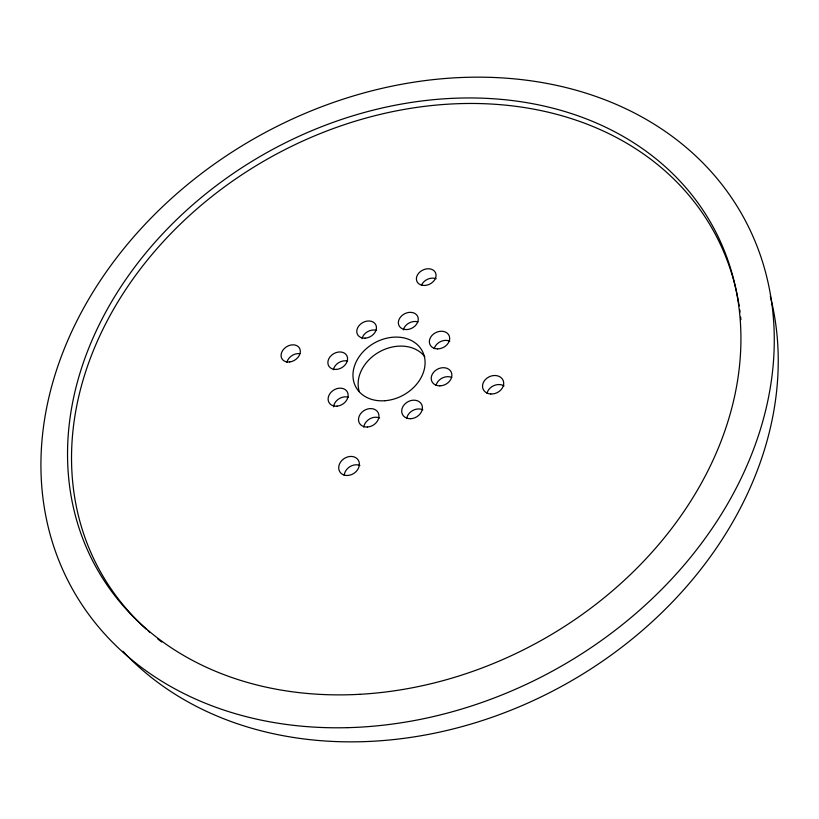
<?xml version="1.0" encoding="UTF-8"?>
<svg xmlns="http://www.w3.org/2000/svg" width="819" height="819" viewBox="0 0 819 819"><rect width="100%" height="100%" fill="white"/><g stroke="black" fill="none" stroke-linecap="round" stroke-linejoin="round"><path stroke-width="1.23" d="M146.284 629.197A350.716 279.299 -29 0 1 274.089 155.354A350.716 279.299 -29 0 1 739.168 305.886M739.721 309.602A350.716 279.299 -29 0 1 740.059 312.09M740.663 317.107A350.716 279.299 -29 0 1 740.929 319.625M161.752 642.055A350.716 279.299 -29 0 1 157.75 638.943M150.02 632.503A350.716 279.299 -29 0 1 148.137 630.855M359.254 391.533A37.479 29.73 -29 0 1 380.262 351.402A37.479 29.73 -29 0 1 424.795 356.726M363.779 427.149A10.667 8.589 -31.1 0 1 379.647 417.997M333.538 406.859A10.504 8.323 -31.7 0 1 348.413 397.266M333.343 369.778A10.34 8.067 -30.8 0 1 347.594 361.097M362.029 338.626A10.268 7.965 -29 0 1 376.382 330.354M403.327 329.883A10.33 8.067 -27.3 0 1 417.977 321.918M434.193 348.659A10.493 8.313 -26.3 0 1 449.805 341.144M436.056 385.391A10.657 8.579 -26.9 0 1 451.719 377.385M406.674 418.632A10.729 8.702 -29 0 1 422.87 409.828M286.875 362.336A10.197 7.832 -32.2 0 1 299.938 353.675M421.498 285.227A10.186 7.821 -25.9 0 1 436.189 278.736M486.998 393.304A10.831 8.835 -24.6 0 1 504.054 385.872M344.195 475.399A10.842 8.845 -33.4 0 1 359.93 465.438M770.3 296.191A376.945 302.866 -29 0 1 562.325 685.953A376.945 302.866 -29 0 1 122.911 651.259M384.725 400.737A37.787 29.832 -29 0 0 422.184 350.86A37.787 29.832 -29 0 0 360.155 355.292A37.787 29.832 -29 0 0 384.725 400.737M367.444 427.027A10.749 8.62 -31 0 0 378.153 412.653A10.749 8.62 -31 0 0 360.565 413.769A10.749 8.62 -31 0 0 367.444 427.027M337.08 406.142A10.586 8.344 -31.7 0 0 347.276 391.861A10.586 8.344 -31.7 0 0 330.016 393.519A10.586 8.344 -31.7 0 0 337.08 406.142M336.384 369.43A10.422 8.088 -30.8 0 0 346.857 355.702A10.422 8.088 -30.8 0 0 329.934 356.982A10.422 8.088 -30.8 0 0 336.384 369.43M365.079 338.155A10.35 7.985 -29 0 0 375.808 324.815A10.35 7.985 -29 0 0 358.968 325.727A10.35 7.985 -29 0 0 365.079 338.155M406.593 329.576A10.422 8.088 -27.3 0 0 417.68 316.4A10.422 8.088 -27.3 0 0 400.665 316.881A10.422 8.088 -27.3 0 0 406.593 329.576M437.561 348.884A10.586 8.344 -26.3 0 0 449.14 335.677A10.586 8.344 -26.3 0 0 431.838 335.616A10.586 8.344 -26.3 0 0 437.561 348.884M439.895 385.862A10.749 8.61 -26.9 0 0 451.228 372.092A10.749 8.61 -26.9 0 0 433.538 372.369A10.749 8.61 -26.9 0 0 439.895 385.862M410.606 418.704A10.821 8.733 -29 0 0 421.672 404.484A10.821 8.733 -29 0 0 403.89 405.139A10.821 8.733 -29 0 0 410.606 418.704M289.701 361.957A10.278 7.852 -32.2 0 0 299.519 348.147A10.278 7.852 -32.2 0 0 282.893 350.174A10.278 7.852 -32.2 0 0 289.701 361.957M348.208 475.44A10.934 8.876 -33.3 0 0 358.405 460.319A10.934 8.876 -33.3 0 0 340.53 462.111A10.934 8.876 -33.3 0 0 348.208 475.44M490.827 394A10.923 8.866 -24.6 0 0 503.224 380.61A10.923 8.866 -24.6 0 0 485.298 379.658A10.923 8.866 -24.6 0 0 490.827 394M424.467 285.473A10.268 7.852 -25.9 0 0 435.503 272.707A10.268 7.852 -25.9 0 0 418.704 273.167A10.268 7.852 -25.9 0 0 424.467 285.473M347.379 727.671A383.599 305.19 -29 0 0 750.951 231.941A383.599 305.19 -29 0 0 124.468 247.829A383.599 305.19 -29 0 0 347.379 727.671M359.92 694.297A352.334 279.842 -29 0 0 715.448 231.316A352.334 279.842 -29 0 0 137.346 263.626A352.334 279.842 -29 0 0 359.92 694.297"/></g></svg>
